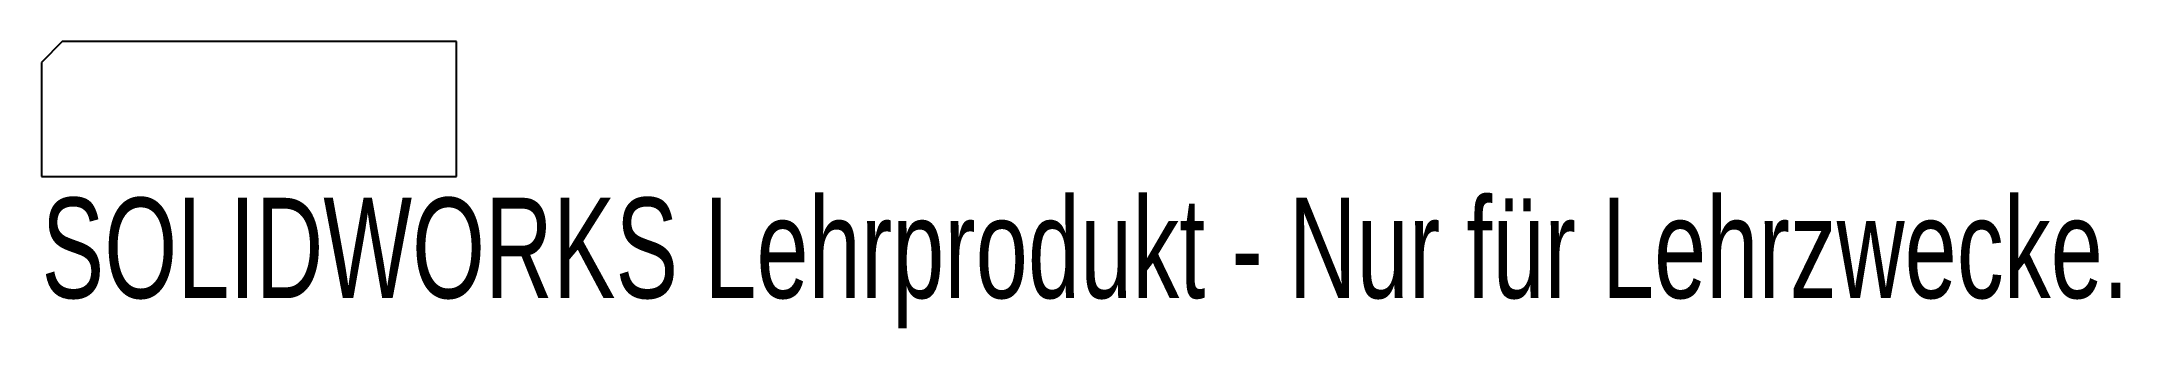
# Model space of a CAD drawing. Header units: millimetres. Extents: x 0 to 100, y -7 to 6.
import ezdxf

# ---------------------------------------------------------------- set-up
doc = ezdxf.new("R2010")
doc.units = ezdxf.units.MM
doc.styles.add('SLDTEXTSTYLE0', font='TXT', dxfattribs={"width": 0.7})

msp = doc.modelspace()

# ---------------------------------------------------------------- linework, layer by layer
at = {"color": 7, "linetype": 'Continuous', "lineweight": 25}
for p, q in [((1, 6.5), (0, 5.5)), ((20, 6.5), (1, 6.5)), ((20, 0), (20, 6.5)), ((0, 5.5), (0, 0)), ((0, 0), (20, 0))]:
    msp.add_line(p, q, dxfattribs=at)

# ---------------------------------------------------------------- texts
at = {"color": 7, "linetype": 'Continuous', "insert": (0, -1.02), "char_height": 4.8336, "attachment_point": 1, "style": 'SLDTEXTSTYLE0'}
msp.add_mtext('SOLIDWORKS Lehrprodukt - Nur für Lehrzwecke.', dxfattribs=at)

doc.saveas('drawing.dxf')
